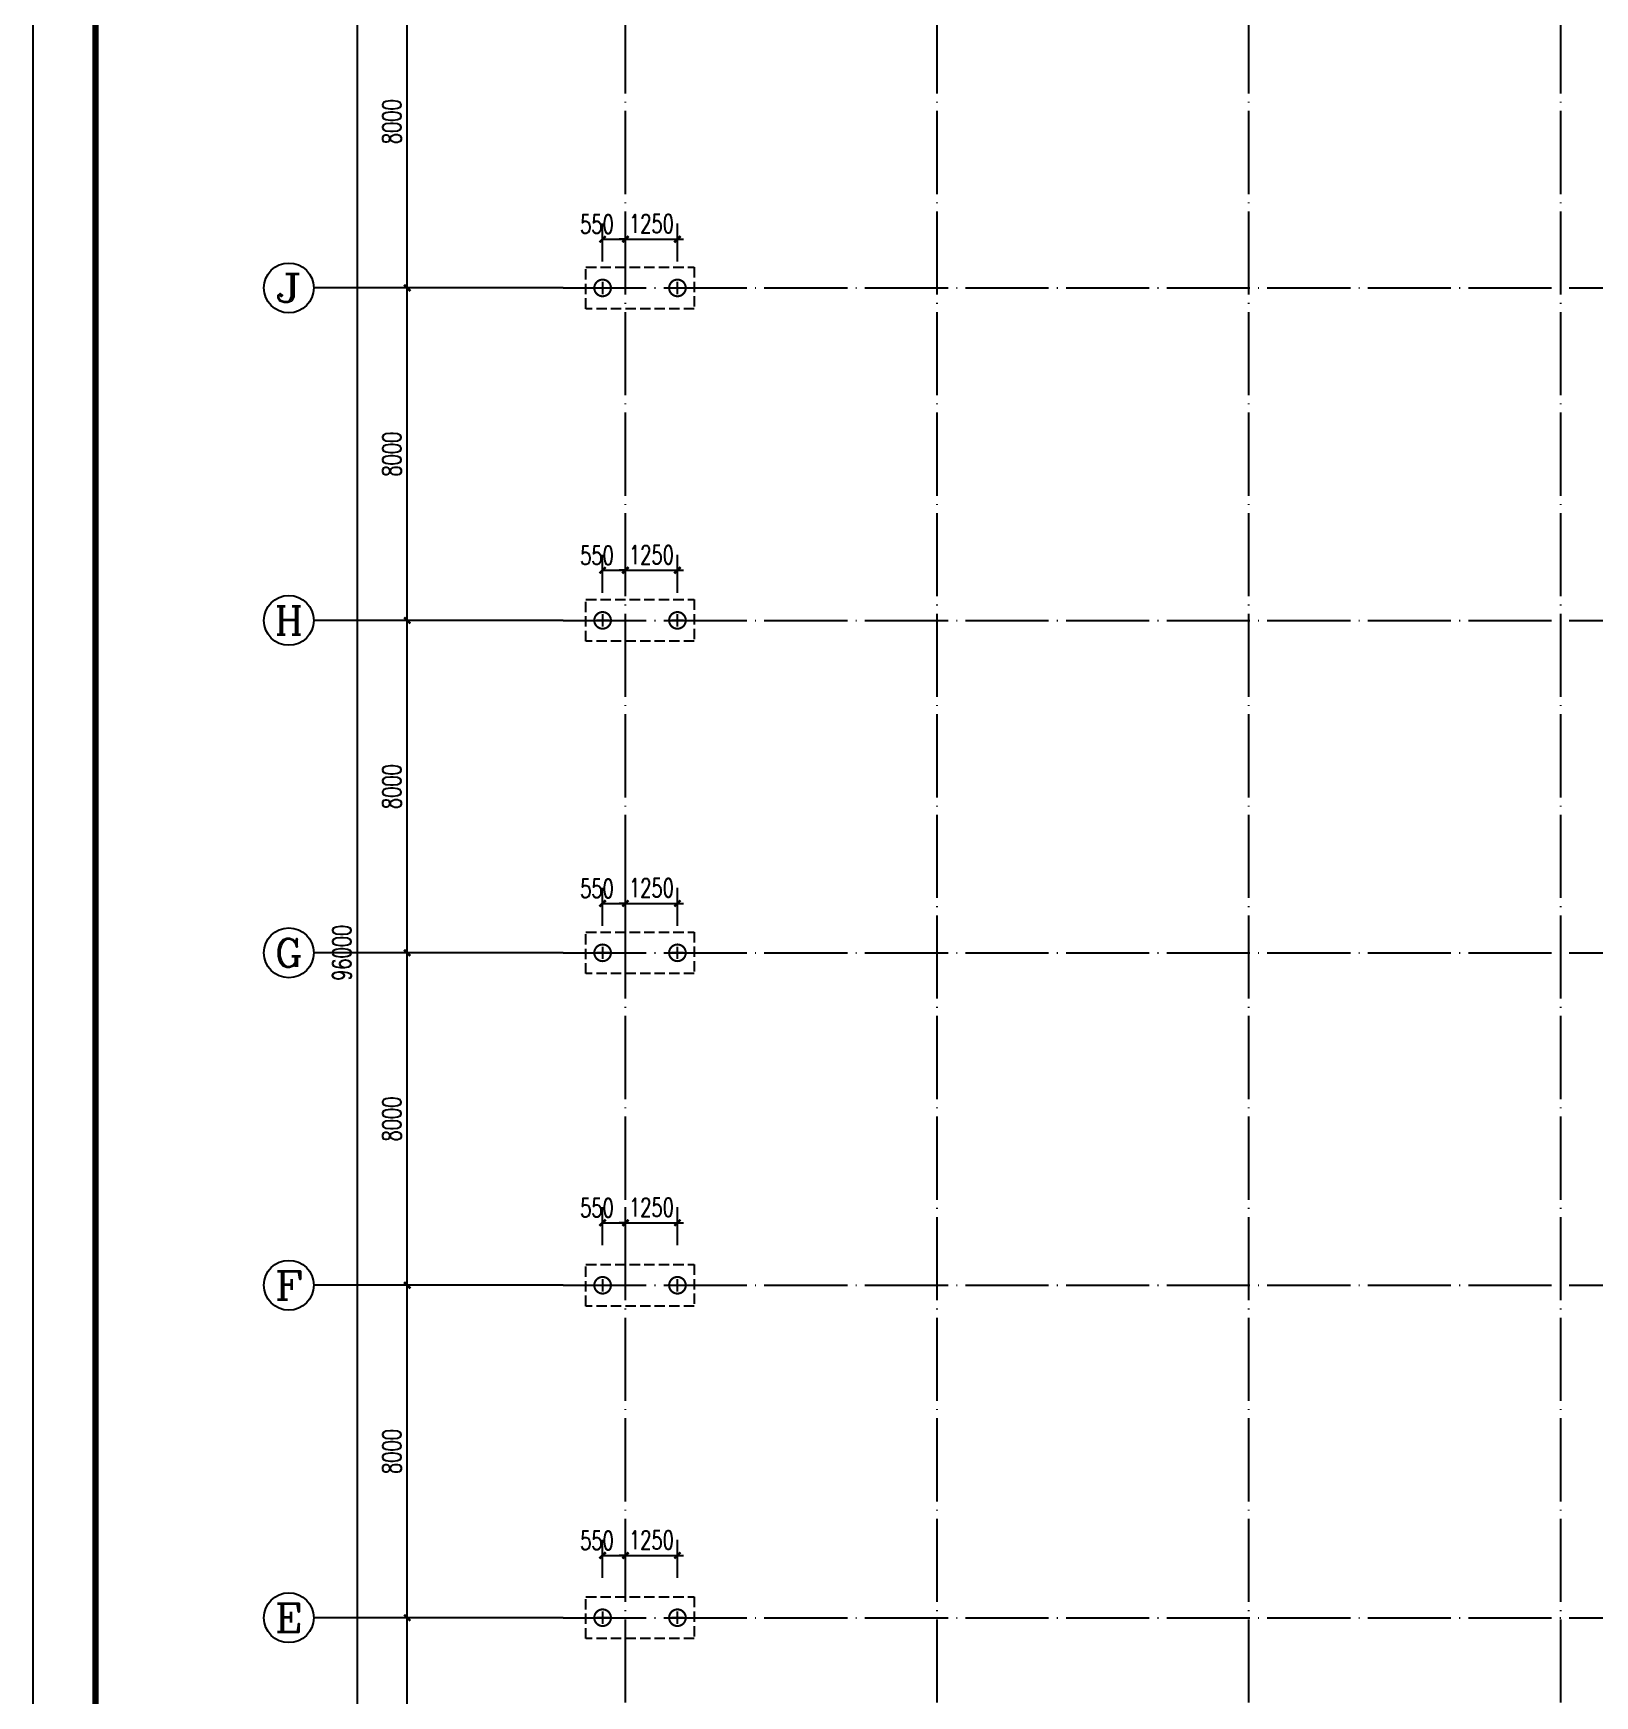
# Model space of a CAD drawing. Extents: x 14475413 to 15955882, y -732572 to -282951.
# Drawn here: x 14558155 to 14595721, y -546614 to -506607 of the extents above; entities that cross this region are included whole.
import ezdxf
from ezdxf.enums import TextEntityAlignment as Align

# ---------------------------------------------------------------- set-up
doc = ezdxf.new("R2010")
doc.units = 0
doc.header["$LTSCALE"] = 1000
doc.header["$MEASUREMENT"] = 0
for name, pattern in [('DASH', [0.35, 0.25, -0.1]), ('DOTE', [2.42, 2, -0.2, 0.02, -0.2]), ('Z', [36, 30, -2.5, 1, -2.5])]:
    doc.linetypes.add(name, pattern=pattern)
for name, color, linetype in [('1507', 6, 'Continuous'), ('AXIS', 3, 'Continuous'), ('AXIS_TEXT', 7, 'Continuous'), ('DOTE', 1, 'DOTE'), ('GRID', 253, 'Z'), ('PUB_DIM', 3, 'Continuous'), ('TK', 4, 'Continuous')]:
    doc.layers.add(name, color=color, linetype=linetype)
doc.styles.add('_TCH_AXIS', font='COMPLEX', dxfattribs={"bigfont": 'GBCBIG'})
doc.styles.add('_TCH_DIM_T3', font='SIMPLEX', dxfattribs={"width": 0.705882, "bigfont": 'GBCBIG'})
doc.styles.add('COMPLEX', font='COMPLEX')
doc.dimstyles.new('_TCH_ARCH&&150', dxfattribs={"dimtxt": 446.25, "dimasz": 150, "dimexe": 375, "dimexo": 450, "dimgap": 150, "dimtad": 1, "dimdec": 0, "dimzin": 0, "dimdsep": 46, "dimtxsty": '_TCH_DIM_T3', "dimblk": 'ARCHTICK', "dimcen": 0.09, "dimclrt": 7, "dimazin": 2, "dimtfac": 1, "dimtdec": 0, "dimtix": 1, "dimtmove": 2, "dimatfit": 3, "dimfxl": 0, "dimtolj": 1, "dimtzin": 0, "dimarcsym": 0})

# ---------------------------------------------------------------- blocks, each defined once
blk = doc.blocks.new('GeYuanFrame_40637263', base_point=(20.09, 4.53))
at = {"layer": 'TK'}
blk.add_lwpolyline([(20.09, 4.53), (20.09, 598.53), (1071.09, 598.53), (1071.09, 4.53)], close=True, dxfattribs=at)
at = {"layer": 'TK', "const_width": 1}
blk.add_lwpolyline([(45.09, 588.53), (1061.09, 588.53), (1061.09, 14.53), (45.09, 14.53)], close=True, dxfattribs=at)
blk = doc.blocks.new('_AXISO')
blk.add_circle((0, 0), 0.5)
at = {"layer": 'AXIS_TEXT', "style": 'COMPLEX', "width": 1.041667}
blk.add_attdef('A', text='', height=0.56, dxfattribs=at).set_placement((-0.25, -0.28), (0.25, -0.28), align=Align.FIT)
blk = doc.blocks.new('_ArchTick')
at = {"color": 0, "linetype": 'ByBlock', "const_width": 0.4}
blk.add_lwpolyline([(-0.5, -0.5), (0.5, 0.5)], dxfattribs=at)
blk = doc.blocks.new('*D1550')
at = {"layer": 'AXIS', "color": 0, "lineweight": -2}
for p, q in [((14570452, -480736), (14565577, -480736)), ((14565952, -576736), (14565952, -480736)), ((14570452, -576736), (14565577, -576736))]:
    blk.add_line(p, q, dxfattribs=at)
at = {"layer": 'Defpoints', "color": 0}
for p in [(14565952, -480736), (14570902, -480736), (14570902, -576736)]:
    blk.add_point(p, dxfattribs=at)
at = {"layer": 'AXIS', "color": 0, "lineweight": -2, "xscale": 150, "yscale": 150, "zscale": 150}
for p, rotation in [((14565952, -480736), 90), ((14565952, -576736), 270)]:
    blk.add_blockref('_ArchTick', p, dxfattribs=dict(at, rotation=rotation))
at = {"layer": 'AXIS', "color": 7, "insert": (14565579, -528736), "char_height": 446.2, "attachment_point": 5, "rotation": 90, "style": '_TCH_DIM_T3'}
blk.add_mtext('\\A1;96000', dxfattribs=at)
blk = doc.blocks.new('*D1554')
at = {"layer": 'AXIS', "color": 0, "lineweight": -2}
for p, q in [((14570452, -544736), (14566777, -544736)), ((14567152, -552736), (14567152, -544736)), ((14570452, -552736), (14566777, -552736))]:
    blk.add_line(p, q, dxfattribs=at)
at = {"layer": 'Defpoints', "color": 0}
for p in [(14567152, -544736), (14570902, -544736), (14570902, -552736)]:
    blk.add_point(p, dxfattribs=at)
at = {"layer": 'AXIS', "color": 0, "lineweight": -2, "xscale": 150, "yscale": 150, "zscale": 150}
for p, rotation in [((14567152, -544736), 90), ((14567152, -552736), 270)]:
    blk.add_blockref('_ArchTick', p, dxfattribs=dict(at, rotation=rotation))
at = {"layer": 'AXIS', "color": 7, "insert": (14566779, -548736), "char_height": 446.2, "attachment_point": 5, "rotation": 90, "style": '_TCH_DIM_T3'}
blk.add_mtext('\\A1;8000', dxfattribs=at)
blk = doc.blocks.new('*D1555')
at = {"layer": 'AXIS', "color": 0, "lineweight": -2}
for p, q in [((14570452, -536736), (14566777, -536736)), ((14567152, -544736), (14567152, -536736)), ((14570452, -544736), (14566777, -544736))]:
    blk.add_line(p, q, dxfattribs=at)
at = {"layer": 'Defpoints', "color": 0}
for p in [(14567152, -536736), (14570902, -536736), (14570902, -544736)]:
    blk.add_point(p, dxfattribs=at)
at = {"layer": 'AXIS', "color": 0, "lineweight": -2, "xscale": 150, "yscale": 150, "zscale": 150}
for p, rotation in [((14567152, -536736), 90), ((14567152, -544736), 270)]:
    blk.add_blockref('_ArchTick', p, dxfattribs=dict(at, rotation=rotation))
at = {"layer": 'AXIS', "color": 7, "insert": (14566779, -540736), "char_height": 446.2, "attachment_point": 5, "rotation": 90, "style": '_TCH_DIM_T3'}
blk.add_mtext('\\A1;8000', dxfattribs=at)
blk = doc.blocks.new('*D1556')
at = {"layer": 'AXIS', "color": 0, "lineweight": -2}
for p, q in [((14570452, -528736), (14566777, -528736)), ((14567152, -536736), (14567152, -528736)), ((14570452, -536736), (14566777, -536736))]:
    blk.add_line(p, q, dxfattribs=at)
at = {"layer": 'Defpoints', "color": 0}
for p in [(14567152, -528736), (14570902, -528736), (14570902, -536736)]:
    blk.add_point(p, dxfattribs=at)
at = {"layer": 'AXIS', "color": 0, "lineweight": -2, "xscale": 150, "yscale": 150, "zscale": 150}
for p, rotation in [((14567152, -528736), 90), ((14567152, -536736), 270)]:
    blk.add_blockref('_ArchTick', p, dxfattribs=dict(at, rotation=rotation))
at = {"layer": 'AXIS', "color": 7, "insert": (14566779, -532736), "char_height": 446.2, "attachment_point": 5, "rotation": 90, "style": '_TCH_DIM_T3'}
blk.add_mtext('\\A1;8000', dxfattribs=at)
blk = doc.blocks.new('*D1557')
at = {"layer": 'AXIS', "color": 0, "lineweight": -2}
for p, q in [((14570452, -520736), (14566777, -520736)), ((14567152, -528736), (14567152, -520736)), ((14570452, -528736), (14566777, -528736))]:
    blk.add_line(p, q, dxfattribs=at)
at = {"layer": 'Defpoints', "color": 0}
for p in [(14567152, -520736), (14570902, -520736), (14570902, -528736)]:
    blk.add_point(p, dxfattribs=at)
at = {"layer": 'AXIS', "color": 0, "lineweight": -2, "xscale": 150, "yscale": 150, "zscale": 150}
for p, rotation in [((14567152, -520736), 90), ((14567152, -528736), 270)]:
    blk.add_blockref('_ArchTick', p, dxfattribs=dict(at, rotation=rotation))
at = {"layer": 'AXIS', "color": 7, "insert": (14566779, -524736), "char_height": 446.2, "attachment_point": 5, "rotation": 90, "style": '_TCH_DIM_T3'}
blk.add_mtext('\\A1;8000', dxfattribs=at)
blk = doc.blocks.new('*D1558')
at = {"layer": 'AXIS', "color": 0, "lineweight": -2}
for p, q in [((14570452, -512736), (14566777, -512736)), ((14567152, -520736), (14567152, -512736)), ((14570452, -520736), (14566777, -520736))]:
    blk.add_line(p, q, dxfattribs=at)
at = {"layer": 'Defpoints', "color": 0}
for p in [(14567152, -512736), (14570902, -512736), (14570902, -520736)]:
    blk.add_point(p, dxfattribs=at)
at = {"layer": 'AXIS', "color": 0, "lineweight": -2, "xscale": 150, "yscale": 150, "zscale": 150}
for p, rotation in [((14567152, -512736), 90), ((14567152, -520736), 270)]:
    blk.add_blockref('_ArchTick', p, dxfattribs=dict(at, rotation=rotation))
at = {"layer": 'AXIS', "color": 7, "insert": (14566779, -516736), "char_height": 446.2, "attachment_point": 5, "rotation": 90, "style": '_TCH_DIM_T3'}
blk.add_mtext('\\A1;8000', dxfattribs=at)
blk = doc.blocks.new('*D1559')
at = {"layer": 'AXIS', "color": 0, "lineweight": -2}
for p, q in [((14570452, -504736), (14566777, -504736)), ((14567152, -512736), (14567152, -504736)), ((14570452, -512736), (14566777, -512736))]:
    blk.add_line(p, q, dxfattribs=at)
at = {"layer": 'Defpoints', "color": 0}
for p in [(14567152, -504736), (14570902, -504736), (14570902, -512736)]:
    blk.add_point(p, dxfattribs=at)
at = {"layer": 'AXIS', "color": 0, "lineweight": -2, "xscale": 150, "yscale": 150, "zscale": 150}
for p, rotation in [((14567152, -504736), 90), ((14567152, -512736), 270)]:
    blk.add_blockref('_ArchTick', p, dxfattribs=dict(at, rotation=rotation))
at = {"layer": 'AXIS', "color": 7, "insert": (14566779, -508736), "char_height": 446.2, "attachment_point": 5, "rotation": 90, "style": '_TCH_DIM_T3'}
blk.add_mtext('\\A1;8000', dxfattribs=at)
blk = doc.blocks.new('*D1603')
at = {"layer": 'Defpoints', "color": 0}
for p in [(14572402, -511563), (14571852, -512553), (14572402, -512553)]:
    blk.add_point(p, dxfattribs=at)
at = {"layer": 'PUB_DIM', "color": 0, "lineweight": -2}
for p, q in [((14571852, -512103), (14571852, -511188)), ((14572402, -512103), (14572402, -511188)), ((14571852, -511563), (14572402, -511563))]:
    blk.add_line(p, q, dxfattribs=at)
at = {"layer": 'PUB_DIM', "color": 0, "lineweight": -2, "xscale": 150, "yscale": 150, "zscale": 150, "rotation": 180}
blk.add_blockref('_ArchTick', (14571852, -511563), dxfattribs=at)
at = {"layer": 'PUB_DIM', "color": 0, "lineweight": -2, "xscale": 150, "yscale": 150, "zscale": 150}
blk.add_blockref('_ArchTick', (14572402, -511563), dxfattribs=at)
at = {"layer": 'PUB_DIM', "color": 7, "insert": (14571717, -511202), "char_height": 446.2, "attachment_point": 5, "style": '_TCH_DIM_T3'}
blk.add_mtext('\\A1;550', dxfattribs=at)
blk = doc.blocks.new('*D1604')
at = {"layer": 'Defpoints', "color": 0}
for p in [(14573652, -511563), (14572402, -512553), (14573652, -512553)]:
    blk.add_point(p, dxfattribs=at)
at = {"layer": 'PUB_DIM', "color": 0, "lineweight": -2}
for p, q in [((14572402, -512103), (14572402, -511188)), ((14573652, -512103), (14573652, -511188)), ((14572402, -511563), (14572252, -511563)), ((14572402, -511563), (14573652, -511563)), ((14573652, -511563), (14573802, -511563))]:
    blk.add_line(p, q, dxfattribs=at)
at = {"layer": 'PUB_DIM', "color": 0, "lineweight": -2, "xscale": 150, "yscale": 150, "zscale": 150}
blk.add_blockref('_ArchTick', (14572402, -511563), dxfattribs=at)
at = {"layer": 'PUB_DIM', "color": 0, "lineweight": -2, "xscale": 150, "yscale": 150, "zscale": 150, "rotation": 180}
blk.add_blockref('_ArchTick', (14573652, -511563), dxfattribs=at)
at = {"layer": 'PUB_DIM', "color": 7, "insert": (14573027, -511190), "char_height": 446.2, "attachment_point": 5, "style": '_TCH_DIM_T3'}
blk.add_mtext('\\A1;1250', dxfattribs=at)
blk = doc.blocks.new('*D1605')
at = {"layer": 'Defpoints', "color": 0}
for p in [(14572402, -519530), (14571852, -520519), (14572402, -520519)]:
    blk.add_point(p, dxfattribs=at)
at = {"layer": 'PUB_DIM', "color": 0, "lineweight": -2}
for p, q in [((14571852, -520069), (14571852, -519155)), ((14572402, -520069), (14572402, -519155)), ((14571852, -519530), (14572402, -519530))]:
    blk.add_line(p, q, dxfattribs=at)
at = {"layer": 'PUB_DIM', "color": 0, "lineweight": -2, "xscale": 150, "yscale": 150, "zscale": 150, "rotation": 180}
blk.add_blockref('_ArchTick', (14571852, -519530), dxfattribs=at)
at = {"layer": 'PUB_DIM', "color": 0, "lineweight": -2, "xscale": 150, "yscale": 150, "zscale": 150}
blk.add_blockref('_ArchTick', (14572402, -519530), dxfattribs=at)
at = {"layer": 'PUB_DIM', "color": 7, "insert": (14571717, -519169), "char_height": 446.2, "attachment_point": 5, "style": '_TCH_DIM_T3'}
blk.add_mtext('\\A1;550', dxfattribs=at)
blk = doc.blocks.new('*D1606')
at = {"layer": 'Defpoints', "color": 0}
for p in [(14573652, -519530), (14572402, -520519), (14573652, -520519)]:
    blk.add_point(p, dxfattribs=at)
at = {"layer": 'PUB_DIM', "color": 0, "lineweight": -2}
for p, q in [((14572402, -520069), (14572402, -519155)), ((14573652, -520069), (14573652, -519155)), ((14572402, -519530), (14572252, -519530)), ((14572402, -519530), (14573652, -519530)), ((14573652, -519530), (14573802, -519530))]:
    blk.add_line(p, q, dxfattribs=at)
at = {"layer": 'PUB_DIM', "color": 0, "lineweight": -2, "xscale": 150, "yscale": 150, "zscale": 150}
blk.add_blockref('_ArchTick', (14572402, -519530), dxfattribs=at)
at = {"layer": 'PUB_DIM', "color": 0, "lineweight": -2, "xscale": 150, "yscale": 150, "zscale": 150, "rotation": 180}
blk.add_blockref('_ArchTick', (14573652, -519530), dxfattribs=at)
at = {"layer": 'PUB_DIM', "color": 7, "insert": (14573027, -519157), "char_height": 446.2, "attachment_point": 5, "style": '_TCH_DIM_T3'}
blk.add_mtext('\\A1;1250', dxfattribs=at)
blk = doc.blocks.new('*D1607')
at = {"layer": 'Defpoints', "color": 0}
for p in [(14572402, -527547), (14571852, -528536), (14572402, -528536)]:
    blk.add_point(p, dxfattribs=at)
at = {"layer": 'PUB_DIM', "color": 0, "lineweight": -2}
for p, q in [((14571852, -528086), (14571852, -527172)), ((14572402, -528086), (14572402, -527172)), ((14571852, -527547), (14572402, -527547))]:
    blk.add_line(p, q, dxfattribs=at)
at = {"layer": 'PUB_DIM', "color": 0, "lineweight": -2, "xscale": 150, "yscale": 150, "zscale": 150, "rotation": 180}
blk.add_blockref('_ArchTick', (14571852, -527547), dxfattribs=at)
at = {"layer": 'PUB_DIM', "color": 0, "lineweight": -2, "xscale": 150, "yscale": 150, "zscale": 150}
blk.add_blockref('_ArchTick', (14572402, -527547), dxfattribs=at)
at = {"layer": 'PUB_DIM', "color": 7, "insert": (14571717, -527186), "char_height": 446.2, "attachment_point": 5, "style": '_TCH_DIM_T3'}
blk.add_mtext('\\A1;550', dxfattribs=at)
blk = doc.blocks.new('*D1608')
at = {"layer": 'Defpoints', "color": 0}
for p in [(14573652, -527547), (14572402, -528536), (14573652, -528536)]:
    blk.add_point(p, dxfattribs=at)
at = {"layer": 'PUB_DIM', "color": 0, "lineweight": -2}
for p, q in [((14572402, -528086), (14572402, -527172)), ((14573652, -528086), (14573652, -527172)), ((14572402, -527547), (14572252, -527547)), ((14572402, -527547), (14573652, -527547)), ((14573652, -527547), (14573802, -527547))]:
    blk.add_line(p, q, dxfattribs=at)
at = {"layer": 'PUB_DIM', "color": 0, "lineweight": -2, "xscale": 150, "yscale": 150, "zscale": 150}
blk.add_blockref('_ArchTick', (14572402, -527547), dxfattribs=at)
at = {"layer": 'PUB_DIM', "color": 0, "lineweight": -2, "xscale": 150, "yscale": 150, "zscale": 150, "rotation": 180}
blk.add_blockref('_ArchTick', (14573652, -527547), dxfattribs=at)
at = {"layer": 'PUB_DIM', "color": 7, "insert": (14573027, -527174), "char_height": 446.2, "attachment_point": 5, "style": '_TCH_DIM_T3'}
blk.add_mtext('\\A1;1250', dxfattribs=at)
blk = doc.blocks.new('*D1609')
at = {"layer": 'Defpoints', "color": 0}
for p in [(14572402, -535232), (14571852, -536222), (14572402, -536222)]:
    blk.add_point(p, dxfattribs=at)
at = {"layer": 'PUB_DIM', "color": 0, "lineweight": -2}
for p, q in [((14571852, -535772), (14571852, -534857)), ((14572402, -535772), (14572402, -534857)), ((14571852, -535232), (14572402, -535232))]:
    blk.add_line(p, q, dxfattribs=at)
at = {"layer": 'PUB_DIM', "color": 0, "lineweight": -2, "xscale": 150, "yscale": 150, "zscale": 150, "rotation": 180}
blk.add_blockref('_ArchTick', (14571852, -535232), dxfattribs=at)
at = {"layer": 'PUB_DIM', "color": 0, "lineweight": -2, "xscale": 150, "yscale": 150, "zscale": 150}
blk.add_blockref('_ArchTick', (14572402, -535232), dxfattribs=at)
at = {"layer": 'PUB_DIM', "color": 7, "insert": (14571717, -534871), "char_height": 446.2, "attachment_point": 5, "style": '_TCH_DIM_T3'}
blk.add_mtext('\\A1;550', dxfattribs=at)
blk = doc.blocks.new('*D1610')
at = {"layer": 'Defpoints', "color": 0}
for p in [(14573652, -535232), (14572402, -536222), (14573652, -536222)]:
    blk.add_point(p, dxfattribs=at)
at = {"layer": 'PUB_DIM', "color": 0, "lineweight": -2}
for p, q in [((14572402, -535772), (14572402, -534857)), ((14573652, -535772), (14573652, -534857)), ((14572402, -535232), (14572252, -535232)), ((14572402, -535232), (14573652, -535232)), ((14573652, -535232), (14573802, -535232))]:
    blk.add_line(p, q, dxfattribs=at)
at = {"layer": 'PUB_DIM', "color": 0, "lineweight": -2, "xscale": 150, "yscale": 150, "zscale": 150}
blk.add_blockref('_ArchTick', (14572402, -535232), dxfattribs=at)
at = {"layer": 'PUB_DIM', "color": 0, "lineweight": -2, "xscale": 150, "yscale": 150, "zscale": 150, "rotation": 180}
blk.add_blockref('_ArchTick', (14573652, -535232), dxfattribs=at)
at = {"layer": 'PUB_DIM', "color": 7, "insert": (14573027, -534859), "char_height": 446.2, "attachment_point": 5, "style": '_TCH_DIM_T3'}
blk.add_mtext('\\A1;1250', dxfattribs=at)
blk = doc.blocks.new('*D1611')
at = {"layer": 'Defpoints', "color": 0}
for p in [(14572402, -543238), (14571852, -544228), (14572402, -544228)]:
    blk.add_point(p, dxfattribs=at)
at = {"layer": 'PUB_DIM', "color": 0, "lineweight": -2}
for p, q in [((14571852, -543778), (14571852, -542863)), ((14572402, -543778), (14572402, -542863)), ((14571852, -543238), (14572402, -543238))]:
    blk.add_line(p, q, dxfattribs=at)
at = {"layer": 'PUB_DIM', "color": 0, "lineweight": -2, "xscale": 150, "yscale": 150, "zscale": 150, "rotation": 180}
blk.add_blockref('_ArchTick', (14571852, -543238), dxfattribs=at)
at = {"layer": 'PUB_DIM', "color": 0, "lineweight": -2, "xscale": 150, "yscale": 150, "zscale": 150}
blk.add_blockref('_ArchTick', (14572402, -543238), dxfattribs=at)
at = {"layer": 'PUB_DIM', "color": 7, "insert": (14571717, -542877), "char_height": 446.2, "attachment_point": 5, "style": '_TCH_DIM_T3'}
blk.add_mtext('\\A1;550', dxfattribs=at)
blk = doc.blocks.new('*D1612')
at = {"layer": 'Defpoints', "color": 0}
for p in [(14573652, -543238), (14572402, -544228), (14573652, -544228)]:
    blk.add_point(p, dxfattribs=at)
at = {"layer": 'PUB_DIM', "color": 0, "lineweight": -2}
for p, q in [((14572402, -543778), (14572402, -542863)), ((14573652, -543778), (14573652, -542863)), ((14572402, -543238), (14572252, -543238)), ((14572402, -543238), (14573652, -543238)), ((14573652, -543238), (14573802, -543238))]:
    blk.add_line(p, q, dxfattribs=at)
at = {"layer": 'PUB_DIM', "color": 0, "lineweight": -2, "xscale": 150, "yscale": 150, "zscale": 150}
blk.add_blockref('_ArchTick', (14572402, -543238), dxfattribs=at)
at = {"layer": 'PUB_DIM', "color": 0, "lineweight": -2, "xscale": 150, "yscale": 150, "zscale": 150, "rotation": 180}
blk.add_blockref('_ArchTick', (14573652, -543238), dxfattribs=at)
at = {"layer": 'PUB_DIM', "color": 7, "insert": (14573027, -542865), "char_height": 446.2, "attachment_point": 5, "style": '_TCH_DIM_T3'}
blk.add_mtext('\\A1;1250', dxfattribs=at)

msp = doc.modelspace()

# ---------------------------------------------------------------- linework, layer by layer
at = {"layer": '1507', "color": 6, "linetype": 'DASH', "const_width": 50}
for points in [[(14572052.4, -512735.7, 1), (14571652.4, -512735.7, 1)], [(14573852.4, -512735.7, 1), (14573452.4, -512735.7, 1)], [(14572052.4, -520735.7, 1), (14571652.4, -520735.7, 1)], [(14573852.4, -520735.7, 1), (14573452.4, -520735.7, 1)], [(14572052.4, -528735.7, 1), (14571652.4, -528735.7, 1)], [(14573852.4, -528735.7, 1), (14573452.4, -528735.7, 1)], [(14572052.4, -536735.7, 1), (14571652.4, -536735.7, 1)], [(14573852.4, -536735.7, 1), (14573452.4, -536735.7, 1)], [(14572052.4, -544735.7, 1), (14571652.4, -544735.7, 1)], [(14573852.4, -544735.7, 1), (14573452.4, -544735.7, 1)]]:
    msp.add_lwpolyline(points, format="xyb", close=True, dxfattribs=at)
for points in [[(14572002.4, -512735.7), (14571702.4, -512735.7)], [(14571852.4, -512585.7), (14571852.4, -512885.7)], [(14573802.4, -512735.7), (14573502.4, -512735.7)], [(14573652.4, -512585.7), (14573652.4, -512885.7)], [(14572002.4, -520735.7), (14571702.4, -520735.7)], [(14571852.4, -520585.7), (14571852.4, -520885.7)], [(14573802.4, -520735.7), (14573502.4, -520735.7)], [(14573652.4, -520585.7), (14573652.4, -520885.7)], [(14572002.4, -528735.7), (14571702.4, -528735.7)], [(14571852.4, -528585.7), (14571852.4, -528885.7)], [(14573802.4, -528735.7), (14573502.4, -528735.7)], [(14573652.4, -528585.7), (14573652.4, -528885.7)], [(14572002.4, -536735.7), (14571702.4, -536735.7)], [(14571852.4, -536585.7), (14571852.4, -536885.7)], [(14573802.4, -536735.7), (14573502.4, -536735.7)], [(14573652.4, -536585.7), (14573652.4, -536885.7)], [(14572002.4, -544735.7), (14571702.4, -544735.7)], [(14571852.4, -544585.7), (14571852.4, -544885.7)], [(14573802.4, -544735.7), (14573502.4, -544735.7)], [(14573652.4, -544585.7), (14573652.4, -544885.7)]]:
    msp.add_lwpolyline(points, dxfattribs=at)
at = {"layer": 'AXIS'}
for p, q in [((14570902.4, -512735.7), (14564902.4, -512735.7)), ((14570902.4, -520735.7), (14564902.4, -520735.7)), ((14570902.4, -528735.7), (14564902.4, -528735.7)), ((14570902.4, -536735.7), (14564902.4, -536735.7)), ((14570902.4, -544735.7), (14564902.4, -544735.7))]:
    msp.add_line(p, q, dxfattribs=at)
at = {"layer": 'DOTE'}
for p, q in [((14572402.4, -578235.7), (14572402.4, -479235.7)), ((14579902.4, -578235.7), (14579902.4, -479235.7)), ((14587402.4, -578235.7), (14587402.4, -479235.7)), ((14594902.4, -578235.7), (14594902.4, -479235.7)), ((14570902.4, -512735.7), (14633902.4, -512735.7)), ((14570902.4, -520735.7), (14633902.4, -520735.7)), ((14570902.4, -528735.7), (14633902.4, -528735.7)), ((14570902.4, -536735.7), (14633902.4, -536735.7)), ((14570902.4, -544735.7), (14633902.4, -544735.7))]:
    msp.add_line(p, q, dxfattribs=at)
at = {"layer": 'GRID', "linetype": 'DASH'}
for points in [[(14574052.4, -513235.7), (14571452.4, -513235.7), (14571452.4, -512235.7), (14574052.4, -512235.7), (14574052.4, -513235.7)], [(14574052.4, -521235.7), (14571452.4, -521235.7), (14571452.4, -520235.7), (14574052.4, -520235.7), (14574052.4, -521235.7)], [(14574052.4, -529235.7), (14571452.4, -529235.7), (14571452.4, -528235.7), (14574052.4, -528235.7), (14574052.4, -529235.7)], [(14574052.4, -537235.7), (14571452.4, -537235.7), (14571452.4, -536235.7), (14574052.4, -536235.7), (14574052.4, -537235.7)], [(14574052.4, -545235.7), (14571452.4, -545235.7), (14571452.4, -544235.7), (14574052.4, -544235.7), (14574052.4, -545235.7)]]:
    msp.add_lwpolyline(points, dxfattribs=at)

# ---------------------------------------------------------------- block references
at = {"xscale": 150, "yscale": 150, "zscale": 150, "rotation": 270}
msp.add_blockref('GeYuanFrame_40637263', (14558154.7, -466600), dxfattribs=at)
at = {"layer": 'AXIS'}
ref = msp.add_blockref('_AXISO', (14564302.4, -512735.7), dxfattribs=dict(at, xscale=1200, yscale=1200, zscale=1200))
ref.add_attrib('A', 'J', dxfattribs={"layer": 'AXIS_TEXT', "ltscale": 0.5, "height": 678.8, "style": '_TCH_AXIS', "width": 1.909091}).set_placement((14563963, -513075.1), (14564641.8, -513075.1), align=Align.FIT)
ref = msp.add_blockref('_AXISO', (14564302.4, -520735.7), dxfattribs=dict(at, xscale=1200, yscale=1200, zscale=1200))
ref.add_attrib('A', 'H', dxfattribs={"layer": 'AXIS_TEXT', "ltscale": 0.5, "height": 678.8, "style": '_TCH_AXIS', "width": 1.05}).set_placement((14563963, -521075.1), (14564641.8, -521075.1), align=Align.FIT)
ref = msp.add_blockref('_AXISO', (14564302.4, -528735.7), dxfattribs=dict(at, xscale=1200, yscale=1200, zscale=1200))
ref.add_attrib('A', 'G', dxfattribs={"layer": 'AXIS_TEXT', "ltscale": 0.5, "height": 678.8, "style": '_TCH_AXIS', "width": 1.166667}).set_placement((14563963, -529075.1), (14564641.8, -529075.1), align=Align.FIT)
ref = msp.add_blockref('_AXISO', (14564302.4, -536735.7), dxfattribs=dict(at, xscale=1200, yscale=1200, zscale=1200))
ref.add_attrib('A', 'F', dxfattribs={"layer": 'AXIS_TEXT', "ltscale": 0.5, "height": 678.8, "style": '_TCH_AXIS', "width": 1.3125}).set_placement((14563963, -537075.1), (14564641.8, -537075.1), align=Align.FIT)
ref = msp.add_blockref('_AXISO', (14564302.4, -544735.7), dxfattribs=dict(at, xscale=1200, yscale=1200, zscale=1200))
ref.add_attrib('A', 'E', dxfattribs={"layer": 'AXIS_TEXT', "ltscale": 0.5, "height": 678.8, "style": '_TCH_AXIS', "width": 1.3125}).set_placement((14563963, -545075.1), (14564641.8, -545075.1), align=Align.FIT)

# ---------------------------------------------------------------- dimensions: what is measured, and where the dimension line sits
for p1, p2, distance, text, picture, middle in [((14570902.4, -576735.7), (14570902.4, -480735.7), 4950, '96000', '*D1550', (14565579.3, -528735.7)), ((14570902.4, -512735.7), (14570902.4, -504735.7), 3750, '8000', '*D1559', (14566779.3, -508735.7)), ((14570902.4, -520735.7), (14570902.4, -512735.7), 3750, '8000', '*D1558', (14566779.3, -516735.7)), ((14570902.4, -528735.7), (14570902.4, -520735.7), 3750, '8000', '*D1557', (14566779.3, -524735.7)), ((14570902.4, -536735.7), (14570902.4, -528735.7), 3750, '8000', '*D1556', (14566779.3, -532735.7)), ((14570902.4, -544735.7), (14570902.4, -536735.7), 3750, '8000', '*D1555', (14566779.3, -540735.7)), ((14570902.4, -552735.7), (14570902.4, -544735.7), 3750, '8000', '*D1554', (14566779.3, -548735.7))]:
    dim = msp.add_aligned_dim(p1=p1, p2=p2, distance=distance, text=text, dimstyle='_TCH_ARCH&&150', dxfattribs=at)
    dim.commit()
    dim.dimension.update_dxf_attribs({"geometry": picture, "text_midpoint": middle})
at = {"layer": 'PUB_DIM'}
for base, p1, p2, picture, middle in [((14572402.4, -511563.4), (14571852.4, -512552.9), (14572402.4, -512552.9), '*D1603', (14571716.6, -511202.4)), ((14572402.4, -519529.7), (14571852.4, -520519.2), (14572402.4, -520519.2), '*D1605', (14571716.6, -519168.7)), ((14572402.4, -527546.7), (14571852.4, -528536.1), (14572402.4, -528536.1), '*D1607', (14571716.6, -527185.6)), ((14572402.4, -535232.4), (14571852.4, -536221.8), (14572402.4, -536221.8), '*D1609', (14571716.6, -534871.3)), ((14572402.4, -543238.1), (14571852.4, -544227.6), (14572402.4, -544227.6), '*D1611', (14571716.6, -542877.1))]:
    dim = msp.add_linear_dim(base=base, p1=p1, p2=p2, angle=0, text='550', dimstyle='_TCH_ARCH&&150', dxfattribs=at)
    dim.commit()
    dim.dimension.update_dxf_attribs({"geometry": picture, "text_midpoint": middle, "dimtype": 161})
for p1, p2, picture, middle in [((14572402.4, -512552.9), (14573652.4, -512552.9), '*D1604', (14573027.4, -511190.3)), ((14572402.4, -520519.2), (14573652.4, -520519.2), '*D1606', (14573027.4, -519156.6)), ((14572402.4, -528536.1), (14573652.4, -528536.1), '*D1608', (14573027.4, -527173.5)), ((14572402.4, -536221.8), (14573652.4, -536221.8), '*D1610', (14573027.4, -534859.3)), ((14572402.4, -544227.6), (14573652.4, -544227.6), '*D1612', (14573027.4, -542865))]:
    dim = msp.add_aligned_dim(p1=p1, p2=p2, distance=989.4, text='1250', dimstyle='_TCH_ARCH&&150', dxfattribs=at)
    dim.commit()
    dim.dimension.update_dxf_attribs({"geometry": picture, "text_midpoint": middle})

doc.saveas('drawing.dxf')
